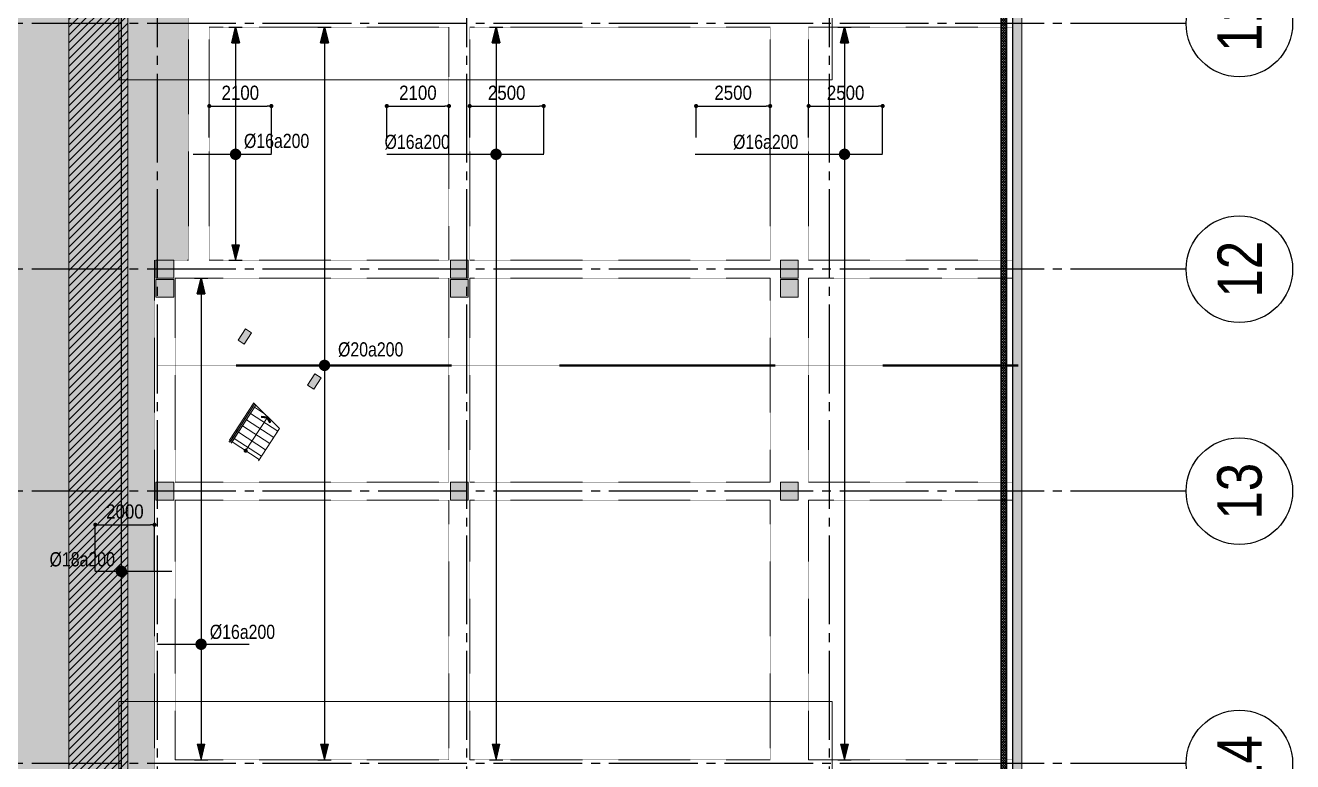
# Model space of a CAD drawing. Header units: millimetres. Extents: x -3819597 to -2591384, y 582389 to 820195.
# Drawn here: x -3676108 to -3633292, y 658894 to 683769 of the extents above; entities that cross this region are included whole.
import ezdxf
from ezdxf.enums import TextEntityAlignment as Align
from ezdxf.xclip import XClip

# ---------------------------------------------------------------- set-up
doc = ezdxf.new("R2010")
doc.units = ezdxf.units.MM
doc.header["$MEASUREMENT"] = 0
doc.header["$XCLIPFRAME"] = 0
for name, pattern in [('CENTER', [2, 1.25, -0.25, 0.25, -0.25]), ('CHG_XX_Cot_Ham 2$0$MB_Luoi truc$0$HTT Hidden 21', [3, 2, -1]), ('CHG_XX_Damsan_Ham 2$0$CHG_XX_Damsan_Ham 2$0$HIDDEN', [0.375, 0.25, -0.125]), ('CHG_XX_Damsan_Ham 2$0$MB Ham 2$0$Hidden21', [3, 2, -1]), ('CHG_XX_Luoi truc$0$MB_Luoi truc$0$Center101', [13, 10, -1, 1, -1]), ('HIDDEN', [0.375, 0.25, -0.125])]:
    doc.linetypes.add(name, pattern=pattern)
doc.layers.get('0').update_dxf_attribs({"lineweight": 9})
doc.layers.get('Defpoints').update_dxf_attribs({"color": 10, "lineweight": 0})
for name, color, linetype in [('02HN. TEXT B', 1, 'Continuous'), ('08HN. SSS X', 6, 'Continuous'), ('12HN. GRID', 1, 'CENTER'), ("CHG_XX_Damsan_Ham 2$0$CHG_XX_Damsan_Ham 2$0$'S_General_Hatch_8", 8, 'Continuous'), ('CHG_XX_Damsan_Ham 2$0$CHG_XX_Damsan_Ham 2$0$MEP-00-GENERAL-35', 2, 'Continuous'), ('CHG_XX_Damsan_Ham 2$0$MB Ham 2$0$Staircase', 30, 'Continuous'), ('CHG_XX_Damsan_Ham 2$0$MB Ham 2$0$Staircase Hidden', 34, 'CHG_XX_Damsan_Ham 2$0$MB Ham 2$0$Hidden21'), ('CHG_XX_Damsan_Ham 2$0$MEP-00-GENERAL-35', 2, 'Continuous'), ('CHG_XX_Luoi truc$0$Grid', 34, 'Continuous'), ('CHG_XX_Luoi truc$0$Grid Line', 8, 'CHG_XX_Luoi truc$0$MB_Luoi truc$0$Center101'), ('dim', 51, 'Continuous')]:
    doc.layers.add(name, color=color, linetype=linetype)
for name, color, linetype, lineweight, plot in [('CHG_XX_Cot_Ham 2$0$NS-Column-H2', 90, 'Continuous', 13, False), ('CHG_XX_Cot_Ham 2$0$NS-Column-H2 @ 1', 90, 'Continuous', 13, False), ('CHG_XX_Cot_Ham 2$0$NS-Column-H2 @ 150', 90, 'Continuous', 13, False)]:
    doc.layers.add(name, color=color, linetype=linetype, lineweight=lineweight, plot=plot)
for name, color, linetype, lineweight in [('CHG_XX_Cot_Ham 2$0$NS-Pier-H2', 150, 'Continuous', 13), ("CHG_XX_Damsan_Ham 2$0$CHG_XX_Damsan_Ham 2$0$'S_General_Hidden_1 Thin", 1, 'CHG_XX_Damsan_Ham 2$0$CHG_XX_Damsan_Ham 2$0$HIDDEN', 18), ('CHG_XX_Damsan_Ham 2$0$CHG_XX_Damsan_Ham 2$0$CHG_XX_Damsan_Ham 2$0$Start net bao', 3, 'Continuous', 18), ('CHG_XX_Damsan_Ham 2$0$CHG_XX_Damsan_Ham 2$0$DBAO', 3, 'Continuous', 13), ('CHG_XX_Damsan_Ham 2$0$CHG_XX_Damsan_Ham 2$0$DTE-MEP-H-SLAB TEXT', 3, 'Continuous', 0), ('CHG_XX_Damsan_Ham 2$0$CHG_XX_Damsan_Ham 2$0$HATCH', 154, 'Continuous', 9), ('CHG_XX_Damsan_Ham 2$0$CHG_XX_Damsan_Ham 2$0$mach ngung thi cong', 6, 'Continuous', 13), ('CHG_XX_Damsan_Ham 2$0$CHG_XX_Damsan_Ham 2$0$Start hatch', 8, 'Continuous', 25), ('CHG_XX_Damsan_Ham 2$0$CHG_XX_Damsan_Ham 2$0$Start net bao', 3, 'Continuous', 18), ('CHG_XX_Damsan_Ham 2$0$CHG_XX_Damsan_Ham 2$0$Start vach', 6, 'Continuous', 25), ('CHG_XX_Damsan_Ham 2$0$HATCH', 57, 'Continuous', 9), ('CHG_XX_Damsan_Ham 2$0$mach ngung thi cong', 6, 'Continuous', 13), ('CHG_XX_Damsan_Ham 2$0$Start vach', 6, 'Continuous', 25), ('CHG_XX_Damsan_Ham 2$0$tam cap ram', 8, 'Continuous', 5), ('thep chay suot', 5, 'HIDDEN', 40)]:
    doc.layers.add(name, color=color, linetype=linetype, lineweight=lineweight)
doc.styles.add('[HN042014]STYLE', font='arial.ttf', dxfattribs={"width": 0.8})
doc.styles.add('CHG_XX_Luoi truc$0$MB_Luoi truc$0$Grid A-F$0$VNI-HelveCB', font='VHELVCB_0.TTF')
doc.styles.add('MB_Luoi truc$0$Arial_C', font='arial.ttf', dxfattribs={"width": 0.85})
doc.dimstyles.new('200', dxfattribs={"dimscale": 200, "dimtxt": 2.4, "dimasz": 0.7, "dimexe": 0.0003, "dimexo": 0, "dimgap": 1, "dimtad": 1, "dimdec": 0, "dimzin": 12, "dimdsep": 46, "dimtxsty": 'MB_Luoi truc$0$Arial_C', "dimblk": 'MB_Luoi truc$0$_Dot', "dimcen": 0.5, "dimclrd": 256, "dimclre": 8, "dimclrt": 1, "dimadec": 0, "dimazin": 0, "dimtfac": 1, "dimtdec": 0, "dimtix": 1, "dimtmove": 2, "dimatfit": 3, "dimldrblk": 'MB_Luoi truc$0$HTT Arrow 30', "dimfxl": 1, "dimtolj": 1, "dimtzin": 0, "dimlwe": -1, "dimarcsym": 0})

# ---------------------------------------------------------------- blocks, each defined once
blk = doc.blocks.new('*U642')
at = {"layer": '12HN. GRID', "linetype": 'Continuous'}
h = blk.add_hatch(color=256, dxfattribs=at)
h.dxf.hatch_style = 1
h.paths.add_polyline_path([(-44, 3948), (44, 3948), (0, 4124)])
h = blk.add_hatch(color=256, dxfattribs=at)
h.dxf.hatch_style = 1
h.paths.add_polyline_path([(0, -1301), (44, -1125), (-44, -1125)])
at = {"layer": '08HN. SSS X', "linetype": 'ByBlock', "ltscale": 10}
for p, q in [((-492, 0), (542, 0)), ((-492, 0), (-492, 0)), ((542, 0), (542, 0))]:
    blk.add_line(p, q, dxfattribs=at)
at = {"layer": '12HN. GRID', "linetype": 'Continuous'}
for p, q in [((-75, 4124), (75, 4124)), ((-44, 3948), (0, 4124)), ((0, 4124), (0, -1301)), ((0, 4124), (44, 3948)), ((-44, 3948), (44, 3948)), ((-44, -1125), (44, -1125)), ((-44, -1125), (0, -1301)), ((0, -1301), (44, -1125)), ((-75, -1301), (75, -1301))]:
    blk.add_line(p, q, dxfattribs=at)
at = {"layer": '12HN. GRID', "linetype": 'Continuous', "const_width": 64, "flags": 128}
blk.add_lwpolyline([(-32, 0, -1), (32, 0, -1)], format="xyb", close=True, dxfattribs=at)
at = {"layer": '02HN. TEXT B', "linetype": 'ByBlock', "style": '[HN042014]STYLE', "width": 0.8, "flags": 8}
blk.add_attdef('1', text='', height=160, dxfattribs=at).set_placement((98, 140), align=Align.MIDDLE_LEFT)
blk.add_attdef('0', text='', height=160, dxfattribs=at).set_placement((1102, 160), align=Align.MIDDLE_CENTER)
at = {"layer": 'Defpoints', "color": 9, "linetype": 'ByBlock', "style": '[HN042014]STYLE', "width": 0.8, "flags": 9}
for tag, p in [('2', (3369, 13244)), ('3', (3369, 12839)), ('4', (3369, 12435)), ('5', (3369, 12044))]:
    blk.add_attdef(tag, text='', height=250, dxfattribs=at).set_placement(p, align=Align.MIDDLE_CENTER)
blk = doc.blocks.new('MB_Luoi truc$0$_Dot')
at = {"color": 0, "linetype": 'ByBlock', "lineweight": -2}
blk.add_line((-0.5, 0), (-1, 0), dxfattribs=at)
at = {"color": 0, "linetype": 'ByBlock', "const_width": 0.5}
blk.add_lwpolyline([(-0.25, 0, 1), (0.25, 0, 1)], format="xyb", close=True, dxfattribs=at)
blk = doc.blocks.new('*D643')
at = {"layer": 'Defpoints', "color": 0, "ltscale": 1500, "transparency": 16777216}
for p in [(-3667795, 681043), (-3669895, 679977), (-3667795, 679412)]:
    blk.add_point(p, dxfattribs=at)
at = {"layer": 'dim', "color": 8, "ltscale": 1500, "transparency": 16777216}
for p, q in [((-3669895, 679977), (-3669895, 681043)), ((-3667795, 679443), (-3667795, 681043))]:
    blk.add_line(p, q, dxfattribs=at)
at = {"layer": 'dim', "lineweight": -2, "ltscale": 1500, "transparency": 16777216}
blk.add_line((-3669755, 681043), (-3667935, 681043), dxfattribs=at)
at = {"layer": 'dim', "lineweight": -2, "ltscale": 1500, "transparency": 16777216, "xscale": 140, "yscale": 140, "zscale": 140, "rotation": 180}
blk.add_blockref('MB_Luoi truc$0$_Dot', (-3669895, 681043), dxfattribs=at)
at = {"layer": 'dim', "lineweight": -2, "ltscale": 1500, "transparency": 16777216, "xscale": 140, "yscale": 140, "zscale": 140}
blk.add_blockref('MB_Luoi truc$0$_Dot', (-3667795, 681043), dxfattribs=at)
at = {"layer": 'dim', "color": 1, "ltscale": 1500, "transparency": 16777216, "insert": (-3668845, 681488), "char_height": 480, "attachment_point": 5, "style": 'MB_Luoi truc$0$Arial_C'}
blk.add_mtext('\\A1;2100', dxfattribs=at)
blk = doc.blocks.new('MB_Luoi truc$0$HTT Arrow 30')
blk.add_hatch(color=256).paths.add_polyline_path([(-2.5, 0.375), (-2.5, -0.375), (0, 0)])
at = {"color": 0, "linetype": 'ByBlock', "lineweight": -2}
for p, q in [((0, 0), (-2.5, 0.375)), ((-2.5, -0.375), (-2.5, 0.375)), ((0, 0), (-2.5, -0.375))]:
    blk.add_line(p, q, dxfattribs=at)
blk = doc.blocks.new('*U644')
at = {"layer": '12HN. GRID', "linetype": 'Continuous'}
h = blk.add_hatch(color=256, dxfattribs=at)
h.dxf.hatch_style = 1
h.paths.add_polyline_path([(-44, 1255), (44, 1255), (0, 1431)])
h = blk.add_hatch(color=256, dxfattribs=at)
h.dxf.hatch_style = 1
h.paths.add_polyline_path([(0, -1194), (44, -1018), (-44, -1018)])
at = {"layer": '08HN. SSS X', "linetype": 'ByBlock', "ltscale": 10}
for p, q in [((-478, 0), (404, 0)), ((-478, 0), (-478, 0)), ((404, 0), (404, 0))]:
    blk.add_line(p, q, dxfattribs=at)
at = {"layer": '12HN. GRID', "linetype": 'Continuous'}
for p, q in [((-75, 1431), (75, 1431)), ((-44, 1255), (0, 1431)), ((0, 1431), (0, -1194)), ((0, 1431), (44, 1255)), ((-44, 1255), (44, 1255)), ((-44, -1018), (44, -1018)), ((-44, -1018), (0, -1194)), ((0, -1194), (44, -1018)), ((-75, -1194), (75, -1194))]:
    blk.add_line(p, q, dxfattribs=at)
at = {"layer": '12HN. GRID', "linetype": 'Continuous', "const_width": 64, "flags": 128}
blk.add_lwpolyline([(-32, 0, 1), (32, 0, 1)], format="xyb", close=True, dxfattribs=at)
at = {"layer": '02HN. TEXT B', "linetype": 'ByBlock', "style": '[HN042014]STYLE', "width": 0.8, "flags": 8}
blk.add_attdef('1', text='', height=160, dxfattribs=at).set_placement((94, 151), align=Align.MIDDLE_LEFT)
blk.add_attdef('0', text='', height=160, dxfattribs=at).set_placement((1102, 160), align=Align.MIDDLE_CENTER)
at = {"layer": 'Defpoints', "color": 9, "linetype": 'ByBlock', "style": '[HN042014]STYLE', "width": 0.8, "flags": 9}
for tag, p in [('2', (3206, 12769)), ('3', (3206, 12365)), ('4', (3206, 11960)), ('5', (3206, 11569))]:
    blk.add_attdef(tag, text='', height=250, dxfattribs=at).set_placement(p, align=Align.MIDDLE_CENTER)
blk = doc.blocks.new('*D645')
at = {"layer": 'Defpoints', "color": 0, "ltscale": 1500, "transparency": 16777216}
for p in [(-3661795, 681043), (-3663896, 679977), (-3661795, 679412)]:
    blk.add_point(p, dxfattribs=at)
at = {"layer": 'dim', "color": 8, "ltscale": 1500, "transparency": 16777216}
for p, q in [((-3663896, 679977), (-3663896, 681043)), ((-3661795, 679443), (-3661795, 681043))]:
    blk.add_line(p, q, dxfattribs=at)
at = {"layer": 'dim', "lineweight": -2, "ltscale": 1500, "transparency": 16777216}
blk.add_line((-3663756, 681043), (-3661935, 681043), dxfattribs=at)
at = {"layer": 'dim', "lineweight": -2, "ltscale": 1500, "transparency": 16777216, "xscale": 140, "yscale": 140, "zscale": 140, "rotation": 180}
blk.add_blockref('MB_Luoi truc$0$_Dot', (-3663896, 681043), dxfattribs=at)
at = {"layer": 'dim', "lineweight": -2, "ltscale": 1500, "transparency": 16777216, "xscale": 140, "yscale": 140, "zscale": 140}
blk.add_blockref('MB_Luoi truc$0$_Dot', (-3661795, 681043), dxfattribs=at)
at = {"layer": 'dim', "color": 1, "ltscale": 1500, "transparency": 16777216, "insert": (-3662845, 681488), "char_height": 480, "attachment_point": 5, "style": 'MB_Luoi truc$0$Arial_C'}
blk.add_mtext('\\A1;2100', dxfattribs=at)
blk = doc.blocks.new('*D646')
at = {"layer": 'Defpoints', "color": 0, "ltscale": 1500, "transparency": 16777216}
for p in [(-3658595, 681043), (-3661095, 679977), (-3658595, 679412)]:
    blk.add_point(p, dxfattribs=at)
at = {"layer": 'dim', "color": 8, "ltscale": 1500, "transparency": 16777216}
for p, q in [((-3661095, 679977), (-3661095, 681043)), ((-3658595, 679443), (-3658595, 681043))]:
    blk.add_line(p, q, dxfattribs=at)
at = {"layer": 'dim', "lineweight": -2, "ltscale": 1500, "transparency": 16777216}
blk.add_line((-3660955, 681043), (-3658735, 681043), dxfattribs=at)
at = {"layer": 'dim', "lineweight": -2, "ltscale": 1500, "transparency": 16777216, "xscale": 140, "yscale": 140, "zscale": 140, "rotation": 180}
blk.add_blockref('MB_Luoi truc$0$_Dot', (-3661095, 681043), dxfattribs=at)
at = {"layer": 'dim', "lineweight": -2, "ltscale": 1500, "transparency": 16777216, "xscale": 140, "yscale": 140, "zscale": 140}
blk.add_blockref('MB_Luoi truc$0$_Dot', (-3658595, 681043), dxfattribs=at)
at = {"layer": 'dim', "color": 1, "ltscale": 1500, "transparency": 16777216, "insert": (-3659845, 681488), "char_height": 480, "attachment_point": 5, "style": 'MB_Luoi truc$0$Arial_C'}
blk.add_mtext('\\A1;2500', dxfattribs=at)
blk = doc.blocks.new('*U647')
at = {"layer": '12HN. GRID', "linetype": 'Continuous'}
h = blk.add_hatch(color=256, dxfattribs=at)
h.dxf.hatch_style = 1
h.paths.add_polyline_path([(-44, 1255), (44, 1255), (0, 1431)])
h = blk.add_hatch(color=256, dxfattribs=at)
h.dxf.hatch_style = 1
h.paths.add_polyline_path([(0, -6819), (44, -6643), (-44, -6643)])
at = {"layer": '08HN. SSS X', "linetype": 'ByBlock', "ltscale": 10}
for p, q in [((-1230, 0), (537, 0)), ((-1230, 0), (-1230, 0)), ((537, 0), (537, 0))]:
    blk.add_line(p, q, dxfattribs=at)
at = {"layer": '12HN. GRID', "linetype": 'Continuous'}
for p, q in [((-75, 1431), (75, 1431)), ((-44, 1255), (0, 1431)), ((0, 1431), (0, -6819)), ((0, 1431), (44, 1255)), ((-44, 1255), (44, 1255)), ((-44, -6643), (44, -6643)), ((-44, -6643), (0, -6819)), ((0, -6819), (44, -6643)), ((-75, -6819), (75, -6819))]:
    blk.add_line(p, q, dxfattribs=at)
at = {"layer": '12HN. GRID', "linetype": 'Continuous', "const_width": 64, "flags": 128}
blk.add_lwpolyline([(-32, 0, 1), (32, 0, 1)], format="xyb", close=True, dxfattribs=at)
at = {"layer": '02HN. TEXT B', "linetype": 'ByBlock', "style": '[HN042014]STYLE', "width": 0.8, "flags": 8}
blk.add_attdef('1', text='', height=160, dxfattribs=at).set_placement((-1256, 140), align=Align.MIDDLE_LEFT)
blk.add_attdef('0', text='', height=160, dxfattribs=at).set_placement((1102, 160), align=Align.MIDDLE_CENTER)
at = {"layer": 'Defpoints', "color": 9, "linetype": 'ByBlock', "style": '[HN042014]STYLE', "width": 0.8, "flags": 9}
for tag, p in [('2', (3206, 12769)), ('3', (3206, 12365)), ('4', (3206, 11960)), ('5', (3206, 11569))]:
    blk.add_attdef(tag, text='', height=250, dxfattribs=at).set_placement(p, align=Align.MIDDLE_CENTER)
blk = doc.blocks.new('*D648')
at = {"layer": 'Defpoints', "color": 0, "ltscale": 1500, "transparency": 16777216}
for p in [(-3650945, 681043), (-3653446, 679977), (-3650945, 679412)]:
    blk.add_point(p, dxfattribs=at)
at = {"layer": 'dim', "color": 8, "ltscale": 1500, "transparency": 16777216}
for p, q in [((-3653446, 679977), (-3653446, 681043)), ((-3650945, 679443), (-3650945, 681043))]:
    blk.add_line(p, q, dxfattribs=at)
at = {"layer": 'dim', "lineweight": -2, "ltscale": 1500, "transparency": 16777216}
blk.add_line((-3653306, 681043), (-3651085, 681043), dxfattribs=at)
at = {"layer": 'dim', "lineweight": -2, "ltscale": 1500, "transparency": 16777216, "xscale": 140, "yscale": 140, "zscale": 140, "rotation": 180}
blk.add_blockref('MB_Luoi truc$0$_Dot', (-3653446, 681043), dxfattribs=at)
at = {"layer": 'dim', "lineweight": -2, "ltscale": 1500, "transparency": 16777216, "xscale": 140, "yscale": 140, "zscale": 140}
blk.add_blockref('MB_Luoi truc$0$_Dot', (-3650945, 681043), dxfattribs=at)
at = {"layer": 'dim', "color": 1, "ltscale": 1500, "transparency": 16777216, "insert": (-3652195, 681488), "char_height": 480, "attachment_point": 5, "style": 'MB_Luoi truc$0$Arial_C'}
blk.add_mtext('\\A1;2500', dxfattribs=at)
blk = doc.blocks.new('*D649')
at = {"layer": 'Defpoints', "color": 0, "ltscale": 1500, "transparency": 16777216}
for p in [(-3647145, 681043), (-3649645, 679977), (-3647145, 679412)]:
    blk.add_point(p, dxfattribs=at)
at = {"layer": 'dim', "color": 8, "ltscale": 1500, "transparency": 16777216}
for p, q in [((-3649645, 679977), (-3649645, 681043)), ((-3647145, 679443), (-3647145, 681043))]:
    blk.add_line(p, q, dxfattribs=at)
at = {"layer": 'dim', "lineweight": -2, "ltscale": 1500, "transparency": 16777216}
blk.add_line((-3649505, 681043), (-3647285, 681043), dxfattribs=at)
at = {"layer": 'dim', "lineweight": -2, "ltscale": 1500, "transparency": 16777216, "xscale": 140, "yscale": 140, "zscale": 140, "rotation": 180}
blk.add_blockref('MB_Luoi truc$0$_Dot', (-3649645, 681043), dxfattribs=at)
at = {"layer": 'dim', "lineweight": -2, "ltscale": 1500, "transparency": 16777216, "xscale": 140, "yscale": 140, "zscale": 140}
blk.add_blockref('MB_Luoi truc$0$_Dot', (-3647145, 681043), dxfattribs=at)
at = {"layer": 'dim', "color": 1, "ltscale": 1500, "transparency": 16777216, "insert": (-3648395, 681488), "char_height": 480, "attachment_point": 5, "style": 'MB_Luoi truc$0$Arial_C'}
blk.add_mtext('\\A1;2500', dxfattribs=at)
blk = doc.blocks.new('*U650')
at = {"layer": '12HN. GRID', "linetype": 'Continuous'}
h = blk.add_hatch(color=256, dxfattribs=at)
h.dxf.hatch_style = 1
h.paths.add_polyline_path([(-44, 1255), (44, 1255), (0, 1431)])
h = blk.add_hatch(color=256, dxfattribs=at)
h.dxf.hatch_style = 1
h.paths.add_polyline_path([(0, -6819), (44, -6643), (-44, -6643)])
at = {"layer": '08HN. SSS X', "linetype": 'ByBlock', "ltscale": 10}
for p, q in [((-1681, 0), (428, 0)), ((-1681, 0), (-1681, 0)), ((428, 0), (428, 0))]:
    blk.add_line(p, q, dxfattribs=at)
at = {"layer": '12HN. GRID', "linetype": 'Continuous'}
for p, q in [((-75, 1431), (75, 1431)), ((-44, 1255), (0, 1431)), ((0, 1431), (0, -6819)), ((0, 1431), (44, 1255)), ((-44, 1255), (44, 1255)), ((-44, -6643), (44, -6643)), ((-44, -6643), (0, -6819)), ((0, -6819), (44, -6643)), ((-75, -6819), (75, -6819))]:
    blk.add_line(p, q, dxfattribs=at)
at = {"layer": '12HN. GRID', "linetype": 'Continuous', "const_width": 64, "flags": 128}
blk.add_lwpolyline([(-32, 0, 1), (32, 0, 1)], format="xyb", close=True, dxfattribs=at)
at = {"layer": '02HN. TEXT B', "linetype": 'ByBlock', "style": '[HN042014]STYLE', "width": 0.8, "flags": 8}
blk.add_attdef('1', text='', height=160, dxfattribs=at).set_placement((-1256, 140), align=Align.MIDDLE_LEFT)
blk.add_attdef('0', text='', height=160, dxfattribs=at).set_placement((1102, 160), align=Align.MIDDLE_CENTER)
at = {"layer": 'Defpoints', "color": 9, "linetype": 'ByBlock', "style": '[HN042014]STYLE', "width": 0.8, "flags": 9}
for tag, p in [('2', (3206, 12769)), ('3', (3206, 12365)), ('4', (3206, 11960)), ('5', (3206, 11569))]:
    blk.add_attdef(tag, text='', height=250, dxfattribs=at).set_placement(p, align=Align.MIDDLE_CENTER)
blk = doc.blocks.new('*U732')
at = {"layer": '08HN. SSS X', "linetype": 'ByBlock', "ltscale": 10}
for p, q in [((-293, 0), (567, 0)), ((-293, 0), (-293, 0)), ((567, 0), (567, 0))]:
    blk.add_line(p, q, dxfattribs=at)
at = {"layer": '12HN. GRID', "linetype": 'Continuous'}
blk.add_line((0, 17135), (0, -10881), dxfattribs=at)
at = {"layer": '12HN. GRID', "linetype": 'Continuous', "const_width": 64, "flags": 128}
blk.add_lwpolyline([(-32, 0, 1), (32, 0, 1)], format="xyb", close=True, dxfattribs=at)
at = {"layer": '02HN. TEXT B', "linetype": 'ByBlock', "style": '[HN042014]STYLE', "width": 0.8, "flags": 8}
blk.add_attdef('1', text='', height=160, dxfattribs=at).set_placement((-808, 135), align=Align.MIDDLE_LEFT)
blk.add_attdef('0', text='', height=160, dxfattribs=at).set_placement((1102, 160), align=Align.MIDDLE_CENTER)
at = {"layer": 'Defpoints', "color": 9, "linetype": 'ByBlock', "style": '[HN042014]STYLE', "width": 0.8, "flags": 9}
for tag, p in [('2', (3369, 12888)), ('3', (3369, 12484)), ('4', (3369, 12079)), ('5', (3369, 11688))]:
    blk.add_attdef(tag, text='', height=250, dxfattribs=at).set_placement(p, align=Align.MIDDLE_CENTER)
blk = doc.blocks.new('*D731')
at = {"layer": 'Defpoints', "color": 0, "ltscale": 1500, "transparency": 16777216}
for p in [(-3671745, 666896), (-3673745, 665325), (-3671745, 665325)]:
    blk.add_point(p, dxfattribs=at)
at = {"layer": 'dim', "color": 8, "ltscale": 1500, "transparency": 16777216}
for p, q in [((-3673745, 665325), (-3673745, 666896)), ((-3671745, 665325), (-3671745, 666896))]:
    blk.add_line(p, q, dxfattribs=at)
at = {"layer": 'dim', "lineweight": -2, "ltscale": 1500, "transparency": 16777216}
blk.add_line((-3673605, 666896), (-3671885, 666896), dxfattribs=at)
at = {"layer": 'dim', "lineweight": -2, "ltscale": 1500, "transparency": 16777216, "xscale": 140, "yscale": 140, "zscale": 140, "rotation": 180}
blk.add_blockref('MB_Luoi truc$0$_Dot', (-3673745, 666896), dxfattribs=at)
at = {"layer": 'dim', "lineweight": -2, "ltscale": 1500, "transparency": 16777216, "xscale": 140, "yscale": 140, "zscale": 140}
blk.add_blockref('MB_Luoi truc$0$_Dot', (-3671745, 666896), dxfattribs=at)
at = {"layer": 'dim', "color": 1, "ltscale": 1500, "transparency": 16777216, "insert": (-3672745, 667341), "char_height": 480, "attachment_point": 5, "style": 'MB_Luoi truc$0$Arial_C'}
blk.add_mtext('\\A1;2000', dxfattribs=at)
blk = doc.blocks.new('*U1036')
at = {"layer": 'CHG_XX_Cot_Ham 2$0$NS-Column-H2 @ 1'}
h = blk.add_hatch(color=256, dxfattribs=at)
h.dxf.hatch_style = 1
h.paths.add_polyline_path([(-300, -300), (-300, 300), (300, 300), (300, -300)])
at = {"layer": 'CHG_XX_Cot_Ham 2$0$NS-Column-H2 @ 150'}
h = blk.add_hatch(color=256, dxfattribs=at)
h.dxf.hatch_style = 1
h.paths.add_polyline_path([(-300, -300), (-300, 300), (300, 300), (300, -300)])
blk = doc.blocks.new('CHG_XX_Cot_Ham 2$0$HoBoi_C600x600')
at = {"layer": 'CHG_XX_Cot_Ham 2$0$NS-Column-H2'}
blk.add_lwpolyline([(300, -300), (300, 300), (-300, 300), (-300, -300)], close=True, dxfattribs=at)
blk.add_blockref('*U1036', (0, 0), dxfattribs=at)
blk = doc.blocks.new('*U1029')
at = {"layer": 'CHG_XX_Luoi truc$0$Grid Line'}
blk.add_line((0, 0), (0, 608), dxfattribs=at)
at = {"layer": 'CHG_XX_Luoi truc$0$Grid', "lineweight": -2, "style": 'CHG_XX_Luoi truc$0$MB_Luoi truc$0$Grid A-F$0$VNI-HelveCB'}
for tag, p in [('GRIDSUB', (0, 617)), ('GRID', (0, -9))]:
    blk.add_attdef(tag, text='', height=5, dxfattribs=at).set_placement(p, align=Align.MIDDLE)
blk = doc.blocks.new('*U1031')
at = {"layer": 'CHG_XX_Luoi truc$0$Grid', "lineweight": -2}
blk.add_line((0, -3), (0, 0), dxfattribs=at)
blk.add_circle((0, -9), 6, dxfattribs=at)
at = {"layer": 'CHG_XX_Luoi truc$0$Grid Line'}
blk.add_line((0, 0), (0, 438), dxfattribs=at)
at = {"layer": 'CHG_XX_Luoi truc$0$Grid', "lineweight": -2, "style": 'CHG_XX_Luoi truc$0$MB_Luoi truc$0$Grid A-F$0$VNI-HelveCB'}
for tag, p in [('GRIDSUB', (0, 447)), ('GRID', (0, -9))]:
    blk.add_attdef(tag, text='', height=5, dxfattribs=at).set_placement(p, align=Align.MIDDLE)
blk = doc.blocks.new('CHG_XX_Luoi truc')
at = {"layer": 'CHG_XX_Luoi truc$0$Grid', "xscale": 300, "yscale": 300, "zscale": 300}
for p in [(76850, -12747), (87300, -12747), (99550, -12747)]:
    blk.add_blockref('*U1029', p, dxfattribs=at)
at = {"layer": 'CHG_XX_Luoi truc$0$Grid'}
ref = blk.add_blockref('*U1031', (110703, 73850), dxfattribs=dict(at, xscale=300.0000000000013, yscale=300.0000000000013, zscale=300.0000000000013, rotation=90))
ref.add_attrib('GRID', '11', dxfattribs={"lineweight": -2, "height": 1500, "rotation": 90, "style": 'CHG_XX_Luoi truc$0$MB_Luoi truc$0$Grid A-F$0$VNI-HelveCB'}).set_placement((113403, 73850), align=Align.MIDDLE)
ref = blk.add_blockref('*U1031', (110703, 65550), dxfattribs=dict(at, xscale=300.0000000000013, yscale=300.0000000000013, zscale=300.0000000000013, rotation=90))
ref.add_attrib('GRID', '12', dxfattribs={"lineweight": -2, "height": 1500, "rotation": 90, "style": 'CHG_XX_Luoi truc$0$MB_Luoi truc$0$Grid A-F$0$VNI-HelveCB'}).set_placement((113403, 65550), align=Align.MIDDLE)
ref = blk.add_blockref('*U1031', (110703, 58050), dxfattribs=dict(at, xscale=300.0000000000013, yscale=300.0000000000013, zscale=300.0000000000013, rotation=90))
ref.add_attrib('GRID', '13', dxfattribs={"lineweight": -2, "height": 1500, "rotation": 90, "style": 'CHG_XX_Luoi truc$0$MB_Luoi truc$0$Grid A-F$0$VNI-HelveCB'}).set_placement((113403, 58050), align=Align.MIDDLE)
ref = blk.add_blockref('*U1031', (110703, 48850), dxfattribs=dict(at, xscale=300.0000000000013, yscale=300.0000000000013, zscale=300.0000000000013, rotation=90))
ref.add_attrib('GRID', '14', dxfattribs={"lineweight": -2, "height": 1500, "rotation": 90, "style": 'CHG_XX_Luoi truc$0$MB_Luoi truc$0$Grid A-F$0$VNI-HelveCB'}).set_placement((113403, 48850), align=Align.MIDDLE)
blk = doc.blocks.new('CHG_XX_Cot_Ham 2')
at = {"layer": 'CHG_XX_Cot_Ham 2$0$NS-Column-H2'}
h = blk.add_hatch(color=256, dxfattribs=at)
h.paths.add_polyline_path([(79820.7, 63534.7), (80030.4, 63398.6), (79785.5, 63021.1), (79575.7, 63157.1)])
h.paths.add_polyline_path([(82169.6, 62010.7), (82379.3, 61874.6), (82134.4, 61497.1), (81924.7, 61633.2)])
at = {"layer": 'CHG_XX_Cot_Ham 2$0$NS-Pier-H2'}
h = blk.add_hatch(color=256, dxfattribs=at)
h.dxf.hatch_style = 1
h.paths.add_polyline_path([(99639.2, 163400), (-10900, 163400), (-10900, 85450), (-300, 85450), (-300, 84050), (32350, 84050), (32350, -9000), (103575.5, -9000), (106050, -6022), (106050, 158254.3)])
h.paths.add_polyline_path([(99533.7, 163100), (105750, 158110.4), (105750, 90450), (105650, 90450), (105750, 90450), (105750, 13850), (105750, 13722.3), (105750, -5913.6), (103434.7, -8700), (93599.8, -8700), (93299.8, -8700), (32650, -8700), (32650, 84350), (0, 84350), (0, 85750), (-10600, 85750), (-10600, 163100), (93600, 163100)], flags=16)
at = {"layer": 'CHG_XX_Cot_Ham 2$0$NS-Column-H2'}
for points in [[(79820.7, 63534.7), (80030.4, 63398.6), (79785.5, 63021.1), (79575.7, 63157.1), (79820.7, 63534.7)], [(82169.6, 62010.7), (82379.3, 61874.6), (82134.4, 61497.1), (81924.7, 61633.2), (82169.6, 62010.7)]]:
    blk.add_lwpolyline(points, dxfattribs=at)
at = {"layer": 'CHG_XX_Cot_Ham 2$0$NS-Pier-H2'}
for p, q in [((106050, 158254.3), (106050, -6022)), ((105750, 90450), (105750, 13850))]:
    blk.add_line(p, q, dxfattribs=at)
at = {"layer": 'CHG_XX_Cot_Ham 2$0$NS-Pier-H2', "linetype": 'CHG_XX_Cot_Ham 2$0$MB_Luoi truc$0$HTT Hidden 21'}
blk.add_lwpolyline([(99639.2, 163400), (106050, 158254.3), (106050, -6022), (103575.5, -9000), (32350, -9000), (32350, 84050), (-300, 84050), (-300, 85450), (-10900, 85450), (-10900, 163400)], close=True, dxfattribs=at)
at = {"layer": 'CHG_XX_Cot_Ham 2$0$NS-Column-H2'}
for p in [(77100, 65550), (87050, 65550), (98200, 65550), (77100, 64900), (87050, 64900), (98200, 64900), (77100, 58050), (87050, 58050), (98200, 58050)]:
    blk.add_blockref('CHG_XX_Cot_Ham 2$0$HoBoi_C600x600', p, dxfattribs=at)
at = {"layer": 'CHG_XX_Cot_Ham 2$0$NS-Pier-H2'}
blk.add_blockref('CHG_XX_Luoi truc', (0, 0), dxfattribs=at)
blk = doc.blocks.new('CHG_XX_Damsan_Ham 2$0$CHG_XX_Damsan_Ham 2$0$sdfsgdh')
at = {"layer": 'CHG_XX_Damsan_Ham 2$0$CHG_XX_Damsan_Ham 2$0$Start hatch', "ltscale": 0.5}
h = blk.add_hatch(dxfattribs=at)
h.set_pattern_fill('ANSI37', color=256, scale=500)
h.paths.add_polyline_path([(116250, -84800), (116050, -84800), (116050, -123126), (116250, -123126)])
at = {"layer": 'CHG_XX_Damsan_Ham 2$0$CHG_XX_Damsan_Ham 2$0$MEP-00-GENERAL-35'}
for points in [[(116050, -122926), (116050, -85000)], [(116250, -123126), (116250, -84800)]]:
    blk.add_lwpolyline(points, dxfattribs=at)
at = {"layer": 'CHG_XX_Damsan_Ham 2$0$MEP-00-GENERAL-35'}
for points in [[(116250, -123126), (116250, -84800), (103800, -84800)], [(116050, -122926), (116050, -84800)]]:
    blk.add_lwpolyline(points, dxfattribs=at)
blk = doc.blocks.new('CHG_XX_Damsan_Ham 2$0$MB Ham 2$0$Arrow 60')
at = {"linetype": 'ByBlock', "lineweight": -2}
h = blk.add_hatch(color=0, dxfattribs=at)
h.paths.add_polyline_path([(1.88, 0.94), (1.65, 1.38), (0, 0.56), (-1.65, 1.38), (-1.88, 0.94), (0, 0)], flags=17)
h.paths.add_polyline_path([(1.65, 1.38), (1.88, 0.94), (0, 0), (-1.88, 0.94), (-1.65, 1.38), (0, 0.56)])
blk.add_hatch(color=0, dxfattribs=at).paths.add_polyline_path([(1.65, 1.38), (1.88, 0.94), (0, 0), (-1.88, 0.94), (-1.65, 1.38), (0, 0.56)])
at = {"color": 0, "linetype": 'ByBlock', "lineweight": -2}
blk.add_lwpolyline([(1.65, 1.38), (1.88, 0.94), (0, 0), (-1.88, 0.94), (-1.65, 1.38), (0, 0.56)], close=True, dxfattribs=at)
blk = doc.blocks.new('CHG_XX_Damsan_Ham 2$0$MB Ham 2$0$Dot')
at = {"linetype": 'ByBlock', "lineweight": -2}
h = blk.add_hatch(color=0, dxfattribs=at)
edge = h.paths.add_edge_path()
edge.add_arc((0, 0), 0.5, 0, 360)
at = {"color": 0, "linetype": 'ByBlock', "lineweight": -2}
blk.add_line((0, -1), (0, 1), dxfattribs=at)
blk.add_circle((0, 0), 0.5, dxfattribs=at)
blk = doc.blocks.new('*U966')
at = {"layer": 'CHG_XX_Damsan_Ham 2$0$tam cap ram'}
h = blk.add_hatch(dxfattribs=at)
h.set_pattern_fill('_USER', color=256, scale=250, angle=90, pattern_type=0)
h.set_pattern_definition([(90, (2200, 2550), (-250, 2e-14), [])])
h.paths.add_polyline_path([(1200, 2550), (3200, 2550), (3200, 1450), (1200, 1450)])
h.paths.add_polyline_path([(1200, 1400), (3200, 1400), (3200, 1350), (1200, 1350)])
h.paths.add_polyline_path([(1200, 1200), (3200, 1200), (3200, 1150), (1200, 1150)])
h.paths.add_polyline_path([(1200, 1100), (3200, 1100), (3200, 0), (1200, 0)])
at = {"layer": 'CHG_XX_Damsan_Ham 2$0$MB Ham 2$0$Staircase'}
for p, q in [((1200, 0), (1200, 1100)), ((3200, 0), (3200, 1100)), ((0, 0), (4400, 0))]:
    blk.add_line(p, q, dxfattribs=at)
at = {"layer": 'CHG_XX_Damsan_Ham 2$0$MB Ham 2$0$Staircase Hidden'}
for p, q in [((4400, 2550), (4400, 0)), ((4400, 1200), (4400, 1350))]:
    blk.add_line(p, q, dxfattribs=at)
at = {"layer": 'CHG_XX_Damsan_Ham 2$0$tam cap ram'}
for p, q in [((0, 0), (0, 2550)), ((0, 2550), (4400, 2550)), ((1200, 1450), (1200, 2550)), ((1598, 1350), (1848, 2550)), ((1700, 1350), (1950, 2550)), ((3200, 1450), (3200, 2550)), ((600, 550), (600, 2000)), ((600, 2000), (3800, 2000)), ((3800, 550), (3800, 2000)), ((1100, 1100), (1100, 1450)), ((1100, 1450), (3300, 1450)), ((1150, 1150), (1150, 1400)), ((1150, 1400), (3250, 1400)), ((1200, 1150), (1200, 1400)), ((1200, 1400), (1200, 1350)), ((1200, 1350), (3200, 1350)), ((3200, 1150), (3200, 1400)), ((3250, 1150), (3250, 1400)), ((3300, 1100), (3300, 1450)), ((1100, 1100), (3300, 1100)), ((1150, 1150), (3250, 1150)), ((1200, 1200), (3200, 1200)), ((1200, 1200), (1200, 1150)), ((600, 550), (3800, 550))]:
    blk.add_line(p, q, dxfattribs=at)
for points in [[(1200, 2550), (3200, 2550), (3200, 1450), (1200, 1450)], [(1200, 1400), (3200, 1400), (3200, 1350), (1200, 1350)], [(1200, 1200), (3200, 1200), (3200, 1150), (1200, 1150)], [(1200, 1100), (3200, 1100), (3200, 0), (1200, 0)]]:
    blk.add_lwpolyline(points, close=True, dxfattribs=at)
for centre, start, end in [((1200, 1350), 90, 180), ((3200, 1350), 0, 90), ((1200, 1200), 180, 270), ((3200, 1200), 270, 0)]:
    blk.add_arc(centre, 1200, start, end, dxfattribs=at)
at = {"layer": 'CHG_XX_Damsan_Ham 2$0$tam cap ram', "yscale": 100, "zscale": 100}
for name, p, xscale, rotation in [('CHG_XX_Damsan_Ham 2$0$MB Ham 2$0$Arrow 60', (1835, 2000), 100, 270), ('CHG_XX_Damsan_Ham 2$0$MB Ham 2$0$Dot', (3200, 2000), 100, 270), ('CHG_XX_Damsan_Ham 2$0$MB Ham 2$0$Arrow 60', (3200, 550), -100, 90)]:
    blk.add_blockref(name, p, dxfattribs=dict(at, xscale=xscale, rotation=rotation))
blk = doc.blocks.new('CHG_XX_Damsan_Ham 2$0$ArchStaireH2')
ref = blk.add_blockref('*U966', (67645, -77861), dxfattribs=dict(rotation=237.0225098971513))
XClip(ref).set_block_clipping_path([(3250, 1350), (3249.9999999999, 2550), (1945, 2550), (1695, 1350)])
blk = doc.blocks.new('CHG_XX_Damsan_Ham 2', base_point=(3089256, -609981))
at = {"layer": "CHG_XX_Damsan_Ham 2$0$CHG_XX_Damsan_Ham 2$0$'S_General_Hatch_8"}
h = blk.add_hatch(dxfattribs=at)
h.set_pattern_fill('CROSS', color=256, scale=2000)
edge = h.paths.add_edge_path()
edge.add_line((76750, 42625), (76750, 65250))
edge.add_line((76750, 65250), (76750, 65850))
edge.add_line((76750, 65850), (77900, 65850))
edge.add_line((77900, 65850), (77900, 89350))
edge.add_line((77900, 89350), (76850, 89350))
edge.add_line((76850, 89350), (76850, 90650))
edge.add_line((76850, 90650), (76852, 131950))
edge.add_line((76852, 131950), (51950, 131950))
edge.add_line((51950, 131950), (51950, 130600))
edge.add_line((51950, 130600), (22700, 130600))
edge.add_line((22700, 130600), (22700, 84050))
edge.add_line((22700, 84050), (32350, 84050))
edge.add_line((32350, 84050), (32350, 22700))
edge.add_line((32350, 22700), (76500, 22700))
edge.add_line((76500, 22700), (76500, 23518))
edge.add_line((76500, 23518), (76750, 23518))
edge.add_line((76750, 23518), (76750, 42625))
edge.add_line((76750, 42625), (76750, 43198))
at = {"layer": 'CHG_XX_Damsan_Ham 2$0$CHG_XX_Damsan_Ham 2$0$HATCH'}
h = blk.add_hatch(dxfattribs=at)
h.set_pattern_fill('ANSI31', color=256, scale=1500)
h.set_pattern_definition([(45, (-2702289.21, 609981.01), (-132.582521, 132.582521), [])])
h.paths.add_polyline_path([(32350, 25700), (73852, 25700), (73852, 127600), (25700, 127600), (25700, 84350), (23700, 84350), (23700, 129600), (75851, 129600), (75851, 23700), (32350, 23700)])
at = {"layer": "CHG_XX_Damsan_Ham 2$0$CHG_XX_Damsan_Ham 2$0$'S_General_Hidden_1 Thin", "ltscale": 10}
for p, q in [((77900, 65850), (77900, 89350)), ((86700, 73725), (78600, 73725)), ((78600, 65850), (78600, 73725)), ((97550, 73725), (87400, 73725)), ((87400, 65850), (87400, 73725)), ((97550, 65850), (97550, 73700)), ((105750, 73725), (98850, 73725)), ((98850, 65850), (98850, 73700)), ((97550, 65850), (87400, 65850)), ((105750, 65850), (98850, 65850)), ((77450, 58350), (77450, 65250)), ((77450, 65250), (86700, 65250)), ((86700, 58350), (86700, 65250)), ((87400, 58350), (87400, 65250)), ((87400, 65250), (97550, 65250)), ((97550, 65250), (97550, 58350)), ((98850, 58350), (98850, 65250)), ((98850, 65250), (105750, 65250)), ((86700, 58350), (77450, 58350)), ((97550, 58350), (87400, 58350)), ((105750, 58350), (98850, 58350)), ((87400, 48975), (87400, 57750)), ((87400, 57750), (97550, 57750)), ((97550, 57750), (97550, 48975)), ((98850, 48975), (98850, 57750)), ((98850, 57750), (105750, 57750)), ((86700, 48975), (77450, 48975)), ((97550, 48975), (87400, 48975)), ((105750, 48975), (98850, 48975))]:
    blk.add_line(p, q, dxfattribs=at)
for points in [[(86700, 73725), (86700, 65850), (78600, 65850)], [(32350, 22700), (76597, 22700), (76750, 24350), (76750, 32950), (76750, 40700), (76750, 65850), (77900, 65850)], [(77450, 48975), (77450, 57750), (86700, 57750), (86700, 48975)]]:
    blk.add_lwpolyline(points, dxfattribs=at)
at = {"layer": 'CHG_XX_Damsan_Ham 2$0$CHG_XX_Damsan_Ham 2$0$CHG_XX_Damsan_Ham 2$0$Start net bao'}
for points in [[(-10900, 163400), (99639, 163400), (106050, 158250), (106050, -6022), (103576, -9000), (32350, -9000), (32350, 84050), (-300, 84050)], [(105750, 90450), (105750, 48850)]]:
    blk.add_lwpolyline(points, dxfattribs=at)
at = {"layer": 'CHG_XX_Damsan_Ham 2$0$CHG_XX_Damsan_Ham 2$0$HATCH'}
blk.add_lwpolyline([(32350, 25700), (73852, 25700), (73852, 127600), (25700, 127600), (25700, 84350), (23700, 84350), (23700, 129600), (75851, 129600), (75851, 23700), (32350, 23700), (32350, 25700)], dxfattribs=at)
at = {"layer": 'CHG_XX_Damsan_Ham 2$0$CHG_XX_Damsan_Ham 2$0$mach ngung thi cong'}
for points in [[(23700, 90148), (-100, 90150), (-100, 153400), (99650, 153400), (99650, 71950), (75851, 71950), (75851, 88800), (75851, 88800), (75851, 129600), (23700, 129600)], [(38000, 23700), (75851, 23700), (75851, 50950), (99650, 50950), (99650, -100), (38000, -100)]]:
    blk.add_lwpolyline(points, close=True, dxfattribs=at)
at = {"layer": 'CHG_XX_Damsan_Ham 2$0$CHG_XX_Damsan_Ham 2$0$Start net bao'}
for points in [[(-10900, 163400), (99639, 163400), (106050, 158250), (106050, -6022), (103576, -9000), (32350, -9000), (32350, 84050), (-300, 84050)], [(105750, 90450), (105750, 48850)]]:
    blk.add_lwpolyline(points, dxfattribs=at)
at = {"layer": 'CHG_XX_Damsan_Ham 2$0$CHG_XX_Damsan_Ham 2$0$Start vach'}
blk.add_lwpolyline([(105750, 12350), (105750, 156610)], dxfattribs=at)
at = {"layer": 'CHG_XX_Damsan_Ham 2$0$mach ngung thi cong'}
for points in [[(23900, 90148), (-100, 90150), (-100, 153400), (99650, 153400), (99650, 71950), (75549, 71950), (75549, 88800), (75549, 88800), (75549, 129500), (23900, 129500)], [(38000, 23900), (75549, 23900), (75549, 50950), (99650, 50950), (99650, -100), (38000, -100)]]:
    blk.add_lwpolyline(points, close=True, dxfattribs=at)
at = {"layer": 'CHG_XX_Damsan_Ham 2$0$Start vach'}
blk.add_lwpolyline([(105750, 12350), (105750, 156610)], dxfattribs=at)
at = {"layer": 'CHG_XX_Damsan_Ham 2$0$CHG_XX_Damsan_Ham 2$0$DBAO'}
blk.add_blockref('CHG_XX_Cot_Ham 2', (0, 0), dxfattribs=at)
at = {"layer": 'CHG_XX_Damsan_Ham 2$0$CHG_XX_Damsan_Ham 2$0$DTE-MEP-H-SLAB TEXT'}
blk.add_blockref('CHG_XX_Damsan_Ham 2$0$CHG_XX_Damsan_Ham 2$0$sdfsgdh', (-10700, 160900), dxfattribs=at)
at = {"layer": 'CHG_XX_Damsan_Ham 2$0$HATCH'}
for name, p in [('CHG_XX_Cot_Ham 2', (0, 0)), ('CHG_XX_Damsan_Ham 2$0$ArchStaireH2', (12250, 141050))]:
    blk.add_blockref(name, p, dxfattribs=at)
blk = doc.blocks.new('*U778')
at = {"layer": '12HN. GRID', "linetype": 'Continuous'}
h = blk.add_hatch(color=256, dxfattribs=at)
h.dxf.hatch_style = 1
h.paths.add_polyline_path([(-44, 3632), (44, 3632), (0, 3808)])
h = blk.add_hatch(color=256, dxfattribs=at)
h.dxf.hatch_style = 1
h.paths.add_polyline_path([(0, -4442), (44, -4266), (-44, -4266)])
for p, q in [((-75, 3808), (75, 3808)), ((-44, 3632), (0, 3808)), ((0, 3808), (0, -4442)), ((0, 3808), (44, 3632)), ((-44, 3632), (44, 3632)), ((-44, -4266), (44, -4266)), ((-44, -4266), (0, -4442)), ((0, -4442), (44, -4266)), ((-75, -4442), (75, -4442))]:
    blk.add_line(p, q, dxfattribs=at)
at = {"layer": '12HN. GRID', "linetype": 'Continuous', "const_width": 64, "flags": 128}
blk.add_lwpolyline([(-32, 0, 1), (32, 0, 1)], format="xyb", close=True, dxfattribs=at)
at = {"layer": 'thep chay suot', "linetype": 'HIDDEN', "ltscale": 10}
blk.add_line((-1882, 0), (7813, 0), dxfattribs=at)
at = {"layer": 'thep chay suot', "linetype": 'ByBlock', "ltscale": 0.001}
for p, q in [((-1882, 0), (-1882, 0)), ((7813, 0), (7813, 0))]:
    blk.add_line(p, q, dxfattribs=at)
at = {"layer": '02HN. TEXT B', "linetype": 'ByBlock', "style": '[HN042014]STYLE', "width": 0.8, "flags": 8}
blk.add_attdef('0', text='', height=160, dxfattribs=at).set_placement((-351, 260), align=Align.MIDDLE_CENTER)
blk.add_attdef('1', text='', height=160, dxfattribs=at).set_placement((152, 180), align=Align.MIDDLE_LEFT)
at = {"layer": 'Defpoints', "color": 9, "linetype": 'ByBlock', "style": '[HN042014]STYLE', "width": 0.8, "flags": 9}
for tag, p in [('2', (-15734, -1000)), ('3', (-15734, -1405)), ('4', (-15734, -1810)), ('5', (-15734, -2200))]:
    blk.add_attdef(tag, text='', height=250, dxfattribs=at).set_placement(p, align=Align.MIDDLE_CENTER)

msp = doc.modelspace()

# ---------------------------------------------------------------- block references
at = {"layer": '08HN. SSS X', "linetype": 'Continuous'}
ref = msp.add_blockref('*U732', (-3672865.2, 665324.6), dxfattribs=dict(at, xscale=3, yscale=3, zscale=3))
ref.add_attrib('1', '%%c18a200', dxfattribs={"layer": '02HN. TEXT B', "linetype": 'ByBlock', "height": 480, "style": '[HN042014]STYLE', "width": 0.8}).set_placement((-3675289.3, 665730.6), align=Align.MIDDLE_LEFT)
ref = msp.add_blockref('*U644', (-3669005.5, 679412.1), dxfattribs=dict(at, xscale=3, yscale=3, zscale=3))
ref.add_attrib('1', '%%c16a200', dxfattribs={"layer": '02HN. TEXT B', "linetype": 'ByBlock', "height": 480, "style": '[HN042014]STYLE', "width": 0.8}).set_placement((-3668722.1, 679865.1), align=Align.MIDDLE_LEFT)
ref = msp.add_blockref('*U647', (-3660205.5, 679412.1), dxfattribs=dict(at, xscale=3, yscale=3, zscale=3))
ref.add_attrib('1', '%%c16a200', dxfattribs={"layer": '02HN. TEXT B', "linetype": 'ByBlock', "height": 480, "style": '[HN042014]STYLE', "width": 0.8}).set_placement((-3663972.8, 679832.1), align=Align.MIDDLE_LEFT)
ref = msp.add_blockref('*U650', (-3648431.3, 679412.1), dxfattribs=dict(at, xscale=3, yscale=3, zscale=3))
ref.add_attrib('1', '%%c16a200', dxfattribs={"layer": '02HN. TEXT B', "linetype": 'ByBlock', "height": 480, "style": '[HN042014]STYLE', "width": 0.8}).set_placement((-3652198.6, 679832.1), align=Align.MIDDLE_LEFT)
ref = msp.add_blockref('*U642', (-3670170.6, 662859.3), dxfattribs=dict(at, xscale=3, yscale=3, zscale=3))
ref.add_attrib('1', '%%c16a200', dxfattribs={"layer": '02HN. TEXT B', "linetype": 'ByBlock', "height": 480, "style": '[HN042014]STYLE', "width": 0.8}).set_placement((-3669876.7, 663279.3), align=Align.MIDDLE_LEFT)
at = {"layer": 'dim', "ltscale": 1500}
msp.add_blockref('CHG_XX_Damsan_Ham 2', (-659239.3, 0), dxfattribs=at)
at = {"layer": 'thep chay suot'}
ref = msp.add_blockref('*U778', (-3666000.1, 672281.5), dxfattribs=dict(at, xscale=3, yscale=3, zscale=3))
ref.add_attrib('1', '%%c20a200', dxfattribs={"layer": '02HN. TEXT B', "linetype": 'ByBlock', "height": 480, "style": '[HN042014]STYLE', "width": 0.8}).set_placement((-3665544.7, 672821.5), align=Align.MIDDLE_LEFT)

# ---------------------------------------------------------------- dimensions: what is measured, and where the dimension line sits
at = {"layer": 'dim', "ltscale": 1500}
for base, p1, p2, picture, middle in [((-3667794.9, 681042.8), (-3669895.2, 679977.1), (-3667794.9, 679412.1), '*D643', (-3668845, 681487.8)), ((-3661795.2, 681042.8), (-3663895.5, 679977.1), (-3661795.2, 679412.1), '*D645', (-3662845.4, 681487.8)), ((-3658594.9, 681042.8), (-3661095.2, 679977.1), (-3658594.9, 679412.1), '*D646', (-3659845, 681487.8)), ((-3650945.2, 681042.8), (-3653445.5, 679977.1), (-3650945.2, 679412.1), '*D648', (-3652195.4, 681487.8)), ((-3647144.9, 681042.8), (-3649645.2, 679977.1), (-3647144.9, 679412.1), '*D649', (-3648395, 681487.8)), ((-3671745.2, 666895.6), (-3673745.4, 665324.6), (-3671745.2, 665324.6), '*D731', (-3672745.3, 667340.6))]:
    dim = msp.add_linear_dim(base=base, p1=p1, p2=p2, dimstyle='200', override={"dimfxl": 8, "dimfxlon": 1, "dimarcsym": 1}, dxfattribs=at)
    dim.commit()
    dim.dimension.update_dxf_attribs({"geometry": picture, "text_midpoint": middle})

doc.saveas('drawing.dxf')
